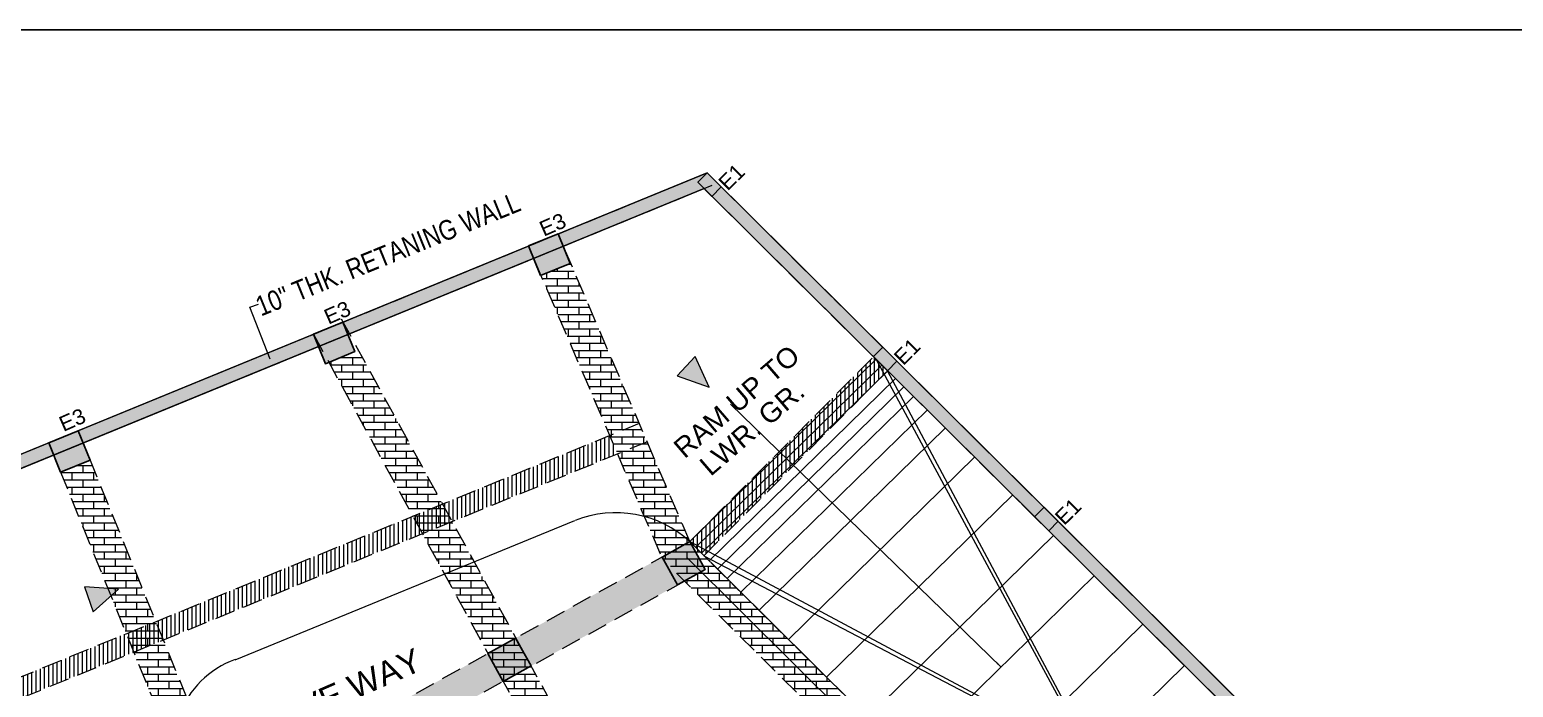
# Model space of a CAD drawing. Header units: inches. Extents: x -13956017 to 293115509, y -946740 to -305538.
# Drawn here: x 1188825 to 1189943, y -913762 to -913266 of the extents above; entities that cross this region are included whole.
import ezdxf

# ---------------------------------------------------------------- set-up
doc = ezdxf.new("R2010")
doc.units = ezdxf.units.IN
doc.header["$LTSCALE"] = 6
doc.linetypes.add('CONTINOUS', pattern=[2000000.0, 1000000.0, 1000000.0])
doc.linetypes.add('DASHED2', pattern=[0.375, 0.25, -0.125])
for name, color, linetype in [('A-CUTOUT', 3, 'CONTINOUS'), ('COLL SIZE', 160, 'Continuous'), ('DIM', 7, 'Continuous'), ('FITTING', 24, 'Continuous')]:
    doc.layers.add(name, color=color, linetype=linetype)
for name, color, linetype, lineweight in [('column', 240, 'Continuous', 25), ('TEX', 250, 'Continuous', 30), ('v.b', 200, 'Continuous', 5), ('W', 250, 'Continuous', 5), ('wall', 7, 'Continuous', 30), ('wall new', 3, 'Continuous', 25)]:
    doc.layers.add(name, color=color, linetype=linetype, lineweight=lineweight)
doc.styles.add('ARI', font='arial.ttf')
doc.styles.add('TYTLE-TEXT', font='swissel.ttf', dxfattribs={"width": 0.75, "height": 250})
doc.dimstyles.new('Copy(2) of AA', dxfattribs={"dimtxt": 12, "dimasz": 4, "dimexe": 0.18, "dimexo": 0, "dimgap": 0.09, "dimtad": 0, "dimdec": 0, "dimzin": 0, "dimdsep": 46, "dimlunit": 3, "dimtxsty": 'ARI', "dimblk": 'OBLIQUE', "dimcen": 0.09, "dimclrd": 7, "dimclre": 7, "dimclrt": 7, "dimadec": 0, "dimazin": 0, "dimtfac": 1, "dimtdec": 0, "dimtofl": 0, "dimtmove": 0, "dimatfit": 3, "dimfxl": 1, "dimtolj": 1, "dimtzin": 0, "dimlwd": 5, "dimlwe": 5, "dimarcsym": 0})
pattern_1 = [(0, (58243.929, -13240.949), (0, 5.419344), []), (90, (58243.929, -13240.949), (-8.128, 5.419344), [5.419344, -5.419344])]
pattern_2 = [(90, (58243.929, -13240.949), (-3.175, 0), [])]

# ---------------------------------------------------------------- blocks, each defined once
blk = doc.blocks.new('_Oblique')
at = {"layer": 'DIM', "color": 0, "lineweight": -2}
blk.add_line((-0.5, -0.5), (0.5, 0.5), dxfattribs=at)

msp = doc.modelspace()

# ---------------------------------------------------------------- hatches: boundary and pattern name
at = {"layer": 'A-CUTOUT', "lineweight": 0, "ltscale": 0.3, "true_color": 0xffc6b3}
h = msp.add_hatch(dxfattribs=at)
h.set_pattern_fill('AR-BRSTD', color=31, scale=0.08)
h.set_pattern_definition(pattern_1)
h.paths.add_polyline_path([(1189249.5, -913482), (1189232.4, -913441.9), (1189210.2, -913451.1), (1189297.4, -913654.9), (1189302.3, -913664.4), (1189318.2, -913681.6), (1189420.4, -913783.2), (1189437.3, -913766.1), (1189322.3, -913651.9)])
h = msp.add_hatch(dxfattribs=at)
h.set_pattern_fill('AR-BRSTD', color=31, scale=0.08)
h.set_pattern_definition(pattern_1)
h.paths.add_polyline_path([(1189256.1, -913893.5), (1189050.2, -913516.7), (1189072.5, -913507.6), (1189253.3, -913838.4), (1189299.5, -913922.9), (1189282.6, -913941.9)])
h = msp.add_hatch(dxfattribs=at)
h.set_pattern_fill('AR-BRSTD', color=31, scale=0.08)
h.set_pattern_definition(pattern_1)
h.paths.add_polyline_path([(1188875.6, -913603.6), (1188973.7, -913845), (1188952.6, -913856.7), (1188848.1, -913599.6), (1188870.3, -913590.6)])
h = msp.add_hatch(dxfattribs=at)
h.set_pattern_fill('AR-BRSTD', color=31, scale=0.08)
h.set_pattern_definition(pattern_1)
h.paths.add_polyline_path([(1188114.3, -914321.2), (1188475, -914121.4), (1188721, -913985.1), (1188924.6, -913872.3), (1189071.6, -913790.8), (1189243.9, -913695.3), (1189301.3, -913663.5), (1189312.9, -913684.5), (1189209.3, -913741.9), (1189043, -913834.1), (1188918.2, -913903.2), (1188786.6, -913976.2), (1188576.5, -914092.6), (1188380.9, -914201), (1188232.8, -914283), (1188105.8, -914353.4), (1188094.2, -914332.4)])
at = {"layer": 'COLL SIZE', "lineweight": 25, "ltscale": 100, "true_color": 0xffc6b3}
h = msp.add_hatch(color=31, dxfattribs=at)
h.dxf.hatch_style = 1
h.paths.add_polyline_path([(1189338.9, -913391.7), (1189328.3, -913381.1), (1189335.3, -913374), (1189346, -913384.6)])
at = {"layer": 'COLL SIZE', "ltscale": 100}
h = msp.add_hatch(color=256, dxfattribs=at)
h.dxf.hatch_style = 1
h.paths.add_polyline_path([(1189338.9, -913391.7), (1189328.3, -913381.1), (1189335.3, -913374), (1189346, -913384.6)])
at = {"layer": 'COLL SIZE', "lineweight": 25, "ltscale": 100, "true_color": 0xffc6b3}
h = msp.add_hatch(color=31, dxfattribs=at)
h.dxf.hatch_style = 1
h.paths.add_polyline_path([(1189471.3, -913523.1), (1189460.7, -913512.5), (1189467.7, -913505.4), (1189478.3, -913516)])
at = {"layer": 'COLL SIZE', "ltscale": 100}
h = msp.add_hatch(color=256, dxfattribs=at)
h.dxf.hatch_style = 1
h.paths.add_polyline_path([(1189471.3, -913523.1), (1189460.7, -913512.5), (1189467.7, -913505.4), (1189478.3, -913516)])
at = {"layer": 'COLL SIZE', "lineweight": 25, "ltscale": 100, "true_color": 0xffc6b3}
h = msp.add_hatch(color=31, dxfattribs=at)
h.dxf.hatch_style = 1
h.paths.add_polyline_path([(1189592.7, -913643.7), (1189582.1, -913633.1), (1189589.2, -913626), (1189599.8, -913636.6)])
at = {"layer": 'COLL SIZE', "ltscale": 100}
h = msp.add_hatch(color=256, dxfattribs=at)
h.dxf.hatch_style = 1
h.paths.add_polyline_path([(1189592.7, -913643.7), (1189582.1, -913633.1), (1189589.2, -913626), (1189599.8, -913636.6)])
at = {"layer": 'column', "ltscale": 10, "true_color": 0xffc6b3}
h = msp.add_hatch(color=31, dxfattribs=at)
h.dxf.hatch_style = 1
h.paths.add_polyline_path([(1189200.8, -913429.1), (1189223, -913420), (1189232, -913442.3), (1189209.8, -913451.3)])
at = {"layer": 'column', "ltscale": 10}
h = msp.add_hatch(color=256, dxfattribs=at)
h.dxf.hatch_style = 1
h.paths.add_polyline_path([(1189200.8, -913429.1), (1189223, -913420), (1189232, -913442.3), (1189209.8, -913451.3)])
at = {"layer": 'column', "ltscale": 10, "true_color": 0xffc6b3}
h = msp.add_hatch(color=31, dxfattribs=at)
h.dxf.hatch_style = 1
h.paths.add_polyline_path([(1189038.6, -913495.5), (1189060.8, -913486.5), (1189069.8, -913508.7), (1189047.6, -913517.8)])
at = {"layer": 'column', "ltscale": 10}
h = msp.add_hatch(color=256, dxfattribs=at)
h.dxf.hatch_style = 1
h.paths.add_polyline_path([(1189038.6, -913495.5), (1189060.8, -913486.5), (1189069.8, -913508.7), (1189047.6, -913517.8)])
at = {"layer": 'column', "ltscale": 10, "true_color": 0xffc6b3}
h = msp.add_hatch(color=31, dxfattribs=at)
h.dxf.hatch_style = 1
h.paths.add_polyline_path([(1188839.1, -913577.4), (1188861.3, -913568.4), (1188870.3, -913590.6), (1188848.1, -913599.6)])
at = {"layer": 'column', "ltscale": 10}
h = msp.add_hatch(color=256, dxfattribs=at)
h.dxf.hatch_style = 1
h.paths.add_polyline_path([(1188839.1, -913577.4), (1188861.3, -913568.4), (1188870.3, -913590.6), (1188848.1, -913599.6)])
at = {"layer": 'column', "ltscale": 10, "true_color": 0xffc6b3}
h = msp.add_hatch(color=31, dxfattribs=at)
h.dxf.hatch_style = 1
h.paths.add_polyline_path([(1189301.3, -913663.5), (1189322.3, -913651.9), (1189333.9, -913672.9), (1189312.9, -913684.5)])
at = {"layer": 'column', "ltscale": 10}
h = msp.add_hatch(color=256, dxfattribs=at)
h.dxf.hatch_style = 1
h.paths.add_polyline_path([(1189301.3, -913663.5), (1189322.3, -913651.9), (1189333.9, -913672.9), (1189312.9, -913684.5)])
at = {"layer": 'column', "ltscale": 10, "true_color": 0xffc6b3}
h = msp.add_hatch(color=31, dxfattribs=at)
h.dxf.hatch_style = 1
h.paths.add_polyline_path([(1189170, -913736.3), (1189191, -913724.6), (1189202.6, -913745.6), (1189181.6, -913757.3)])
at = {"layer": 'column', "ltscale": 10}
h = msp.add_hatch(color=256, dxfattribs=at)
h.dxf.hatch_style = 1
h.paths.add_polyline_path([(1189170, -913736.3), (1189191, -913724.6), (1189202.6, -913745.6), (1189181.6, -913757.3)])
at = {"layer": 'FITTING', "lineweight": 0, "ltscale": 0.3, "true_color": 0xffc6b3}
h = msp.add_hatch(dxfattribs=at)
h.set_pattern_fill('ANSI31', color=31, angle=45)
h.set_pattern_definition(pattern_2)
h.paths.add_polyline_path([(1189344.9, -913629.1), (1189460.7, -913512.5), (1189471.3, -913523.1), (1189332.9, -913662.5), (1189322.3, -913651.9)])
h = msp.add_hatch(dxfattribs=at)
h.set_pattern_fill('ANSI31', color=31, angle=45)
h.set_pattern_definition(pattern_2)
h.paths.add_polyline_path([(1188818.9, -913769.7), (1188756.9, -913795.1), (1188751.2, -913781.2), (1189261.9, -913571.9), (1189267.6, -913585.8)])
at = {"layer": 'W', "ltscale": 10}
h = msp.add_hatch(color=256, dxfattribs=at)
h.dxf.hatch_style = 1
h.paths.add_polyline_path([(1189312.8, -913527), (1189336.9, -913535.5), (1189326.3, -913512.3)])
h = msp.add_hatch(color=256, dxfattribs=at)
h.dxf.hatch_style = 1
h.paths.add_polyline_path([(1188872.7, -913704.8), (1188891.7, -913687.8), (1188866.2, -913685.9)])
at = {"layer": 'wall new', "lineweight": 9, "ltscale": 6, "true_color": 0xffc6b3}
h = msp.add_hatch(dxfattribs=at)
h.set_pattern_fill('AR-CONC', color=31, scale=0.06)
h.set_pattern_definition([(50, (67980.661, -13240.949), (10.93108014, -0.95634513), [1.143, -12.573]), (355, (67980.661, -13240.949), (-2.114605285, 11.46341071), [0.9144, -10.05843505]), (100.4514447, (67981.572, -13241.029), (8.816474825, 10.507065115), [0.97140053, -10.68541468]), (46.1842, (67980.66, -13237.901), (16.26474245, -2.52253968), [1.7145, -18.8595]), (96.6355576, (67982.016, -13238.111), (14.24424804, 14.84556748), [1.45710139, -16.02813649]), (351.1841512, (67980.66, -13237.901), (14.24424804, 14.84556748), [1.37159802, -15.08758392]), (21, (67982.185, -13238.663), (9.096863476, -6.13591189), [1.143, -12.573]), (326, (67982.185, -13238.663), (3.7081217, 11.05127797), [0.9144, -10.0584]), (71.451445, (67982.943, -13239.174), (12.80498516, 4.91536613), [0.97140053, -10.68539626]), (37.5, (67980.6607, -13240.949), (0.185316195, 5.073302332), [0, -9.93648, 0, -10.2108, 0, -10.0965]), (7.5, (67980.6607, -13240.949), (4.00917975, 6.01083449), [0, -5.82168, 0, -9.70788, 0, -3.8481]), (327.5, (67977.262, -13240.949), (8.13543571, -0.34372464), [0, -3.81, 0, -11.8872, 0, -15.7734]), (317.5, (67975.738, -13240.949), (8.887750883, 1.525589462), [0, -4.953, 0, -7.89432, 0, -11.2014])])
h.paths.add_polyline_path([(1189176.3, -915905.2), (1189307.4, -915923.5), (1189416.1, -915917.3), (1189530.7, -915910.7), (1189604.2, -915906.4), (1189741.5, -915906.4), (1190465.9, -914496.6), (1189335.3, -913374), (1188682.7, -913641.5), (1188741.9, -913785), (1187653.7, -914230.5), (1188379, -916002.5), (1188696.2, -915939.5), (1188995.8, -915879.9)])
h.paths.add_polyline_path([(1189177.6, -915895.3), (1189307.8, -915913.5), (1189415.5, -915907.3), (1189530.2, -915900.7), (1189604, -915896.4), (1189735.4, -915896.4), (1190453.7, -914498.6), (1189333, -913385.8), (1188695.7, -913646.9), (1188755, -913790.5), (1187666.8, -914235.9), (1188386.1, -915993.3), (1188693.8, -915929.3), (1188993.8, -915869.5)], flags=16)

# ---------------------------------------------------------------- linework, layer by layer
at = {"layer": 'COLL SIZE', "color": 31, "lineweight": 25, "ltscale": 100, "true_color": 0xffc6b3}
for points, elevation in [([(1189338.9, -913391.7), (1189328.3, -913381.1), (1189335.3, -913374), (1189346, -913384.6), (1189338.9, -913391.7)], -4113), ([(1189471.3, -913523.1), (1189460.7, -913512.5), (1189467.7, -913505.4), (1189478.3, -913516), (1189471.3, -913523.1)], -4053.8), ([(1189592.7, -913643.7), (1189582.1, -913633.1), (1189589.2, -913626), (1189599.8, -913636.6), (1189592.7, -913643.7)], -84.6)]:
    msp.add_lwpolyline(points, dxfattribs=dict(at, elevation=elevation))
at = {"layer": 'COLL SIZE', "ltscale": 100}
for points, elevation in [([(1189338.9, -913391.7), (1189328.3, -913381.1), (1189335.3, -913374), (1189346, -913384.6), (1189338.9, -913391.7)], -4113), ([(1189471.3, -913523.1), (1189460.7, -913512.5), (1189467.7, -913505.4), (1189478.3, -913516), (1189471.3, -913523.1)], -4053.8), ([(1189592.7, -913643.7), (1189582.1, -913633.1), (1189589.2, -913626), (1189599.8, -913636.6), (1189592.7, -913643.7)], -84.6)]:
    msp.add_lwpolyline(points, dxfattribs=dict(at, elevation=elevation))
at = {"layer": 'column', "color": 31, "ltscale": 10, "true_color": 0xffc6b3}
for points, elevation in [([(1189200.8, -913429.1), (1189223, -913420), (1189232, -913442.3), (1189209.8, -913451.3), (1189200.8, -913429.1)], -8082.1), ([(1189038.6, -913495.5), (1189060.8, -913486.5), (1189069.8, -913508.7), (1189047.6, -913517.8), (1189038.6, -913495.5)], -4113), ([(1188839.1, -913577.4), (1188861.3, -913568.4), (1188870.3, -913590.6), (1188848.1, -913599.6), (1188839.1, -913577.4)], -84.6), ([(1189301.3, -913663.5), (1189322.3, -913651.9), (1189333.9, -913672.9), (1189312.9, -913684.5), (1189301.3, -913663.5)], -4053.8), ([(1189170, -913736.3), (1189191, -913724.6), (1189202.6, -913745.6), (1189181.6, -913757.3), (1189170, -913736.3)], -84.6)]:
    msp.add_lwpolyline(points, dxfattribs=dict(at, elevation=elevation))
at = {"layer": 'column', "ltscale": 10}
for points, elevation in [([(1189200.8, -913429.1), (1189223, -913420), (1189232, -913442.3), (1189209.8, -913451.3), (1189200.8, -913429.1)], -8082.1), ([(1189038.6, -913495.5), (1189060.8, -913486.5), (1189069.8, -913508.7), (1189047.6, -913517.8), (1189038.6, -913495.5)], -4113), ([(1188839.1, -913577.4), (1188861.3, -913568.4), (1188870.3, -913590.6), (1188848.1, -913599.6), (1188839.1, -913577.4)], -84.6), ([(1189301.3, -913663.5), (1189322.3, -913651.9), (1189333.9, -913672.9), (1189312.9, -913684.5), (1189301.3, -913663.5)], -4053.8), ([(1189170, -913736.3), (1189191, -913724.6), (1189202.6, -913745.6), (1189181.6, -913757.3), (1189170, -913736.3)], -84.6)]:
    msp.add_lwpolyline(points, dxfattribs=dict(at, elevation=elevation))
at = {"layer": 'TEX', "lineweight": 25, "ltscale": 0.3}
msp.add_lwpolyline([(1191395, -916133.2), (1187607.5, -916133.2), (1187607.5, -913266.1), (1191395, -913266.1)], close=True, dxfattribs=at)
at = {"layer": 'v.b', "color": 31, "linetype": 'DASHED2', "ltscale": 10, "true_color": 0xffc6b3}
for p, q in [((1188682.7, -913641.5, -4113), (1189335.3, -913374, -4113)), ((1189335.3, -913374, -4113), (1190465.9, -914496.6, -4171.1)), ((1188686.5, -913650.7, -4113), (1189339.1, -913383.3, -4113)), ((1189333, -913385.8, -4113), (1190453.7, -914498.6, -4170.6)), ((1189322.3, -913651.9, -4053.8), (1189223, -913420, -8082.1)), ((1189300.2, -913661.3, -4053.8), (1189200.9, -913429.5, -8082.1)), ((1189059.6, -913484, -4113), (1189299.5, -913922.9, 2642.7)), ((1189038.6, -913495.5, -4113), (1189284.2, -913945, 2804.4)), ((1189322.3, -913651.9, -4053.8), (1189460.7, -913512.5, -4053.8)), ((1189332.9, -913662.5, -4053.8), (1189471.3, -913523.1, -4053.8)), ((1188730.4, -913789.8, 642), (1189284.3, -913562.7, 642)), ((1188736, -913803.6, 642), (1189290, -913576.6, 642)), ((1188861.3, -913568.4, -84.6), (1188978.9, -913857.6, -84.6)), ((1188839.1, -913577.4, -84.6), (1188952.6, -913856.7, -84.6)), ((1188073.2, -914344, -4053.8), (1189322.3, -913651.9, -4053.8)), ((1189322.3, -913651.9, -4053.8), (1189437.3, -913766.1, -84.6)), ((1188084.9, -914365, -4053.8), (1189333.9, -913672.9, -4053.8)), ((1189312.1, -913675.6, -84.6), (1189431.8, -913794.4, -84.6))]:
    msp.add_line(p, q, dxfattribs=at)
at = {"layer": 'W', "ltscale": 10}
for p, q in [((1188682.7, -913641.5, -4113), (1189335.3, -913374, -4113)), ((1189335.3, -913374, -4113), (1190465.9, -914496.6, -4171.1)), ((1188695.7, -913647, -4113), (1189333, -913385.8, -4113)), ((1189333, -913385.8, -4113), (1190453.7, -914498.6, -4170.6)), ((1189322.3, -913651.9, -4053.8), (1189462.6, -913514.5, -12109)), ((1189326.6, -913656.2, 3884.2), (1189467, -913518.8, -4171)), ((1189785.8, -914112.1, -83.2), (1189462.6, -913514.5, -12109)), ((1189331.1, -913660.7, 3884.2), (1189471.5, -913523.3, -4171)), ((1189336.8, -913666.3, 3884.2), (1189477.2, -913529, -4171)), ((1189343.2, -913672.7, 3884.2), (1189483.6, -913535.3, -4171)), ((1189350.3, -913679.8, 3884.2), (1189490.7, -913542.4, -4171)), ((1189360.8, -913690.1, 3884.2), (1189501.1, -913552.7, -4171)), ((1189374.4, -913703.6, 3884.2), (1189514.8, -913566.3, -4171)), ((1189396.6, -913725.7, 3884.2), (1189536.9, -913588.3, -4171)), ((1189425.2, -913754.1, 3884.2), (1189565.6, -913616.7, -4171)), ((1188979.6, -913740.9, -84.6), (1189235.7, -913636, -4053.8)), ((1189322.3, -913651.9, -4053.8), (1189447.3, -913776, 3884.5)), ((1189322.3, -913651.9, -4053.8), (1189925.1, -913973.7, -4169.3)), ((1189456, -913784.6, 3884.3), (1189596.3, -913647.2, -4171)), ((1189320.6, -913664.3, 3884.5), (1189440.2, -913783.1, 3884.5)), ((1189486.6, -913815.1, 3884.3), (1189627, -913677.7, -4171)), ((1189523.4, -913851.6, 3884.3), (1189663.7, -913714.2, -4171)), ((1189554.7, -913882.6, 3884.3), (1189695, -913745.2, -4170.9))]:
    msp.add_line(p, q, dxfattribs=at)
at = {"layer": 'W', "color": 31, "ltscale": 10, "true_color": 0xffc6b3}
for p, q in [((1189783.3, -914107.5, -175.5), (1189471.3, -913523.1, -4053.8)), ((1189332.9, -913662.5, -4053.8), (1189921.5, -913970.3, -4169.2))]:
    msp.add_line(p, q, dxfattribs=at)
at = {"layer": 'W', "ltscale": 10}
for points, elevation in [([(1189176.3, -915905.2), (1189307.4, -915923.5), (1189416.1, -915917.3), (1189530.7, -915910.7), (1189604.2, -915906.4), (1189741.5, -915906.4), (1190465.9, -914496.6), (1189335.3, -913374), (1188682.7, -913641.5), (1188741.9, -913785), (1187653.7, -914230.5), (1188379, -916002.5), (1188708.9, -916045.9), (1188995.8, -915879.9), (1189176.3, -915905.2)], 3014.8), ([(1189312.8, -913527), (1189336.9, -913535.5), (1189326.3, -913512.3), (1189312.8, -913527)], 3969.1)]:
    msp.add_lwpolyline(points, dxfattribs=dict(at, elevation=elevation))
at = {"layer": 'W', "ltscale": 10, "elevation": 3014.8}
msp.add_lwpolyline([(1189177.6, -915895.3), (1189307.8, -915913.5), (1189415.5, -915907.3), (1189530.2, -915900.7), (1189604, -915896.4), (1189735.4, -915896.4), (1190453.7, -914498.6), (1189333, -913385.8), (1188695.7, -913646.9), (1188755, -913790.5), (1187666.8, -914235.9), (1188386.1, -915993.3), (1188706.8, -916035.5), (1188993.8, -915869.5)], close=True, dxfattribs=at)
at = {"layer": 'W', "ltscale": 10}
msp.add_lwpolyline([(1188872.7, -913704.8), (1188891.7, -913687.8), (1188866.2, -913685.9), (1188872.7, -913704.8)], dxfattribs=at)
for centre, radius, start, end in [((1189266.4, -913712.9, -4053.8), 82.8, 47.5029, 111.7321), ((1189003.2, -913806.7, -84.6), 70, 109.6976, 210.6491)]:
    msp.add_arc(centre, radius, start, end, dxfattribs=at)

# ---------------------------------------------------------------- texts
at = {"layer": 'COLL SIZE', "color": 31, "linetype": 'ByBlock', "true_color": 0xffc6b3, "style": 'TYTLE-TEXT', "width": 0.813384}
msp.add_text('10" THK. RETANING WALL', height=15.007, rotation=22.1664, dxfattribs=at).set_placement((1188999.1, -913482.3, -11383.9))
at = {"layer": 'COLL SIZE', "linetype": 'ByBlock', "style": 'TYTLE-TEXT', "width": 0.813384}
msp.add_text('10" THK. RETANING WALL', height=15.007, rotation=22.1664, dxfattribs=at).set_placement((1188999.1, -913482.3, -4198))
at = {"layer": 'wall', "style": 'ARI'}
for s, height, rotation, p in [('E1', 11.52, 44.8509, (1189350.8, -913388.1, 2490)), ('E3', 11.52, 23.7257, (1189212.2, -913422.2, 719.2)), ('E3', 11.52, 23.7257, (1189049.9, -913488.5, 5482.2)), ('RAM UP TO', 15, 40.7281, (1189318.3, -913589.9, -5977.1)), ('E1', 11.52, 44.8509, (1189483.1, -913519.7, 2561.1)), (' LWR. GR.', 15, 40.7281, (1189333.5, -913607, -5977.1)), ('E3', 11.52, 23.7257, (1188850.2, -913569.3, 10316.2)), ('E1', 11.52, 44.8509, (1189604.4, -913640.2, 7324.1)), ('DRIVE WAY', 18, 23.5156, (1188992.6, -913804.4, -5741))]:
    msp.add_text(s, height=height, rotation=rotation, dxfattribs=at).set_placement(p)

# ---------------------------------------------------------------- leaders
at = {"layer": 'W', "color": 2, "ltscale": 10}
msp.add_leader([(1189556.8, -913746.4, -219.3), (1189353, -913548.3, -219.3)], dimstyle='Copy(2) of AA', override={"dimgap": 0.09, "dimtad": 0, "dimfxl": 0.1875, "dimfxlon": 1, "dimarcsym": 1}, dxfattribs=at)
at = {"layer": 'wall', "color": 31, "ltscale": 6, "true_color": 0xffc6b3}
msp.add_leader([(1189006, -913514.5, -7185.9), (1188990.8, -913475.3, -7185.9), (1188997.1, -913472.9, -7185.9)], dimstyle='Copy(2) of AA', override={"dimgap": 0.09, "dimtad": 0, "dimfxl": 2, "dimarcsym": 1}, dxfattribs=at)
at = {"layer": 'wall', "color": 2, "ltscale": 6}
msp.add_leader([(1189006, -913514.5), (1188990.8, -913475.3), (1188997.1, -913472.9)], dimstyle='Copy(2) of AA', override={"dimgap": 0.09, "dimtad": 0, "dimfxl": 2, "dimarcsym": 1}, dxfattribs=at)

doc.saveas('drawing.dxf')
